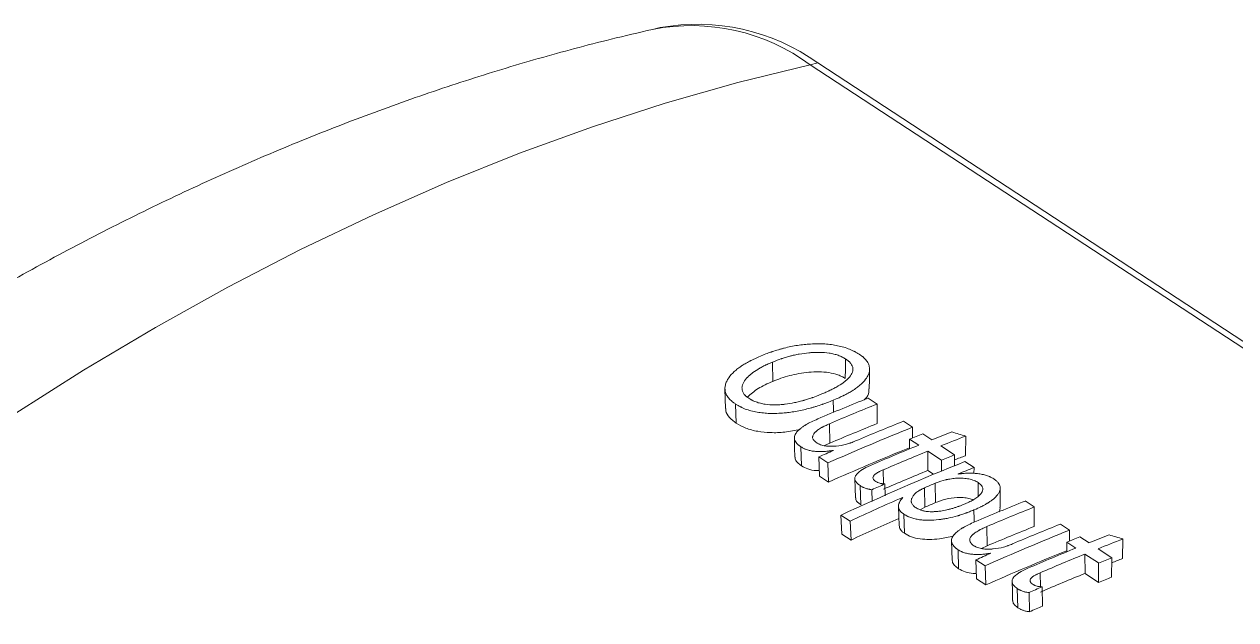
# Model space of a CAD drawing. Header units: inches. Extents: x 1531 to 2581, y 452 to 704.
# Drawn here: x 1718.82 to 1734.88, y 531.02 to 538.91 of the extents above; entities that cross this region are included whole.
import ezdxf

# ---------------------------------------------------------------- set-up
doc = ezdxf.new("R2010")
doc.units = ezdxf.units.IN
doc.header["$LTSCALE"] = 15

msp = doc.modelspace()

# ---------------------------------------------------------------- linework, layer by layer
at = {"color": 7, "linetype": 'Continuous', "lineweight": 15}
for p, q in [((1727.252, 538.863), (1727.149, 538.839)), ((1729.342, 538.395), (1729.239, 538.372)), ((1729.342, 538.395), (1751.305, 524.022)), ((1729.239, 538.372), (1751.202, 523.999)), ((1728.742, 534.177), (1728.741, 534.433)), ((1730.006, 533.955), (1730.127, 533.876)), ((1728.251, 533.877), (1728.259, 533.623)), ((1730.127, 533.876), (1730.126, 533.619)), ((1729.496, 533.616), (1729.501, 533.361)), ((1730.474, 533.649), (1730.595, 533.57)), ((1730.595, 533.57), (1730.594, 533.426)), ((1730.677, 533.332), (1730.557, 533.411)), ((1730.557, 533.411), (1730.557, 533.283)), ((1730.731, 533.481), (1730.851, 533.402)), ((1731.3, 533.453), (1731.296, 533.194)), ((1729.115, 533.311), (1729.124, 533.057)), ((1729.501, 533.361), (1729.428, 533.326)), ((1729.546, 533.261), (1729.544, 533.263)), ((1730.979, 533.135), (1730.798, 533.253)), ((1730.798, 533.253), (1730.798, 532.996)), ((1730.972, 533.323), (1731.153, 533.205)), ((1729.474, 533.097), (1729.353, 533.176)), ((1729.353, 533.176), (1729.362, 532.923)), ((1729.474, 533.097), (1729.482, 532.844)), ((1730.979, 533.135), (1730.979, 532.99)), ((1731.153, 533.205), (1731.152, 533.061)), ((1731.289, 533.116), (1731.41, 533.037)), ((1729.482, 532.844), (1729.362, 532.923)), ((1730.874, 532.947), (1730.798, 532.996)), ((1731.199, 532.952), (1731.201, 532.95)), ((1731.41, 533.037), (1731.409, 532.958)), ((1729.902, 532.796), (1729.91, 532.543)), ((1730.23, 532.819), (1730.234, 532.66)), ((1730.758, 532.512), (1730.754, 532.767)), ((1730.9, 532.572), (1730.897, 532.827)), ((1730.056, 532.743), (1730.061, 532.585)), ((1730.466, 532.64), (1730.464, 532.641)), ((1730.464, 532.641), (1730.464, 532.636)), ((1730.758, 532.512), (1730.696, 532.477)), ((1732.089, 532.593), (1732.209, 532.514)), ((1732.209, 532.514), (1732.208, 532.256)), ((1729.768, 532.327), (1729.647, 532.406)), ((1729.647, 532.406), (1729.659, 532.155)), ((1729.768, 532.327), (1729.78, 532.076)), ((1730.48, 532.418), (1730.488, 532.165)), ((1732.556, 532.286), (1732.677, 532.207)), ((1729.78, 532.076), (1729.659, 532.155)), ((1731.579, 532.254), (1731.583, 531.998)), ((1732.677, 532.207), (1732.676, 532.064)), ((1731.583, 531.998), (1731.51, 531.963)), ((1732.76, 531.969), (1732.639, 532.048)), ((1732.639, 532.048), (1732.639, 531.92)), ((1732.813, 532.119), (1732.934, 532.04)), ((1733.054, 531.961), (1733.235, 531.842)), ((1733.383, 532.09), (1733.379, 531.831)), ((1731.198, 531.948), (1731.206, 531.695)), ((1731.556, 531.735), (1731.436, 531.814)), ((1731.436, 531.814), (1731.444, 531.56)), ((1731.629, 531.899), (1731.626, 531.9)), ((1733.061, 531.772), (1732.88, 531.89)), ((1732.88, 531.89), (1732.881, 531.633)), ((1733.235, 531.842), (1733.234, 531.585)), ((1731.556, 531.735), (1731.565, 531.481)), ((1733.061, 531.772), (1733.062, 531.515)), ((1731.565, 531.481), (1731.444, 531.56)), ((1733.062, 531.515), (1732.881, 531.633)), ((1731.984, 531.433), (1731.993, 531.18)), ((1732.139, 531.38), (1732.147, 531.126)), ((1732.313, 531.456), (1732.319, 531.202))]:
    msp.add_line(p, q, dxfattribs=at)
at = {"color": 8, "linetype": 'Continuous', "lineweight": 15}
for p, q in [((1730.205, 533.005), (1730.209, 532.821)), ((1732.287, 531.642), (1732.291, 531.458))]:
    msp.add_line(p, q, dxfattribs=at)
at = {"color": 7, "linetype": 'Continuous', "lineweight": 15, "flags": 128}
for points in [[(1729.239, 538.372), (1728.282, 538.136), (1727.319, 537.861), (1726.354, 537.549), (1725.387, 537.198), (1724.419, 536.81), (1723.451, 536.385), (1722.486, 535.923), (1721.523, 535.426), (1720.564, 534.893), (1719.61, 534.326), (1718.662, 533.725)], [(1729.704, 534.216), (1729.706, 534.345), (1729.708, 534.474)], [(1730.022, 534.078), (1730.024, 534.208), (1730.026, 534.338)], [(1728.109, 534.072), (1728.113, 533.946), (1728.117, 533.82)], [(1729.545, 533.928), (1729.546, 533.8), (1729.546, 533.765)], [(1729.029, 533.426), (1729.033, 533.299), (1729.037, 533.173)], [(1729.832, 532.888), (1729.836, 532.762), (1729.84, 532.635)], [(1731.466, 532.658), (1731.466, 532.708), (1731.466, 532.836)], [(1731.757, 532.506), (1731.757, 532.635), (1731.758, 532.764)], [(1730.409, 532.52), (1730.413, 532.394), (1730.417, 532.267)], [(1731.409, 532.475), (1731.411, 532.347), (1731.411, 532.314)], [(1731.112, 532.063), (1731.116, 531.937), (1731.12, 531.81)], [(1731.914, 531.526), (1731.918, 531.399), (1731.922, 531.273)]]:
    msp.add_lwpolyline(points, dxfattribs=at)
at = {"color": 8, "linetype": 'Continuous', "lineweight": 15}
msp.add_arc((1727.663, 536.228), 2.661, 53.6568, 101.1192, dxfattribs=at)
at = {"color": 7, "linetype": 'Continuous', "lineweight": 15}
for centre, radius, start, end in [((1727.745, 536.165), 2.742, 54.4033, 100.375), ((1741.964, 504.059), 32.199, 111.8, 113.0836), ((1742.075, 504.003), 32.175, 111.7996, 113.0141), ((1742.666, 503.398), 32.497, 111.8052, 113.95), ((1741.972, 504), 31.899, 111.7996, 113.0142), ((1742.423, 503.774), 32.177, 111.7997, 113.0217), ((1742.568, 503.881), 31.88, 111.7973, 112.1343), ((1742.582, 504.071), 31.59, 111.2781, 111.7974), ((1742.687, 504.031), 31.548, 111.1565, 111.7977), ((1742.79, 502.915), 33.111, 113.5769, 113.9422), ((1742.568, 503.382), 32.237, 111.8764, 113.9497), ((1742.889, 503.313), 32.408, 112.1368, 113.3593), ((1742.999, 503.261), 32.379, 112.1364, 113.274), ((1743.493, 502.626), 32.841, 111.8145, 114.9357), ((1742.991, 503.604), 31.88, 111.7973, 112.1343), ((1742.546, 504.124), 31.17, 111.156, 111.4395), ((1742.896, 503.258), 32.105, 112.1365, 113.274), ((1743.257, 503.413), 31.905, 111.7973, 112.2056), ((1743.46, 502.49), 33.089, 113.5677, 113.8966), ((1743.492, 502.843), 32.523, 112.7846, 113.0584), ((1743.872, 501.973), 33.471, 113.6141, 114.9217), ((1743.382, 502.857), 32.229, 112.7846, 113.0585), ((1744.046, 502.696), 32.199, 111.8, 113.0836), ((1744.158, 502.64), 32.175, 111.7996, 113.0141), ((1743.775, 501.955), 33.213, 113.7216, 114.9214), ((1744.506, 502.411), 32.177, 111.7997, 113.0217), ((1744.748, 502.035), 32.497, 111.8052, 113.95), ((1744.054, 502.638), 31.899, 111.7996, 113.0142), ((1744.664, 502.708), 31.59, 111.2781, 111.7974), ((1744.972, 501.95), 32.408, 112.1368, 113.3593), ((1744.651, 502.518), 31.88, 111.7973, 112.1343), ((1744.769, 502.668), 31.548, 111.1565, 111.7977), ((1744.872, 501.552), 33.111, 113.5769, 113.9422), ((1744.651, 502.019), 32.237, 111.8764, 113.9497), ((1745.081, 501.898), 32.379, 112.1364, 113.274), ((1745.073, 502.241), 31.88, 111.7973, 112.1343), ((1744.628, 502.762), 31.17, 111.156, 111.4395), ((1744.978, 501.895), 32.105, 112.1365, 113.274), ((1744.971, 502.235), 31.61, 111.7972, 112.1343), ((1745.543, 501.127), 33.089, 113.5677, 113.8966), ((1745.434, 501.137), 32.801, 113.5677, 113.8966)]:
    msp.add_arc(centre, radius, start, end, dxfattribs=at)
for points, knots in [([(1727.149, 538.839), (1726.966, 538.797), (1726.461, 538.679), (1725.633, 538.457), (1724.667, 538.164), (1723.703, 537.834), (1722.739, 537.469), (1721.779, 537.069), (1720.822, 536.635), (1719.87, 536.167), (1718.925, 535.666), (1717.987, 535.133), (1717.057, 534.569), (1716.137, 533.973), (1715.228, 533.348), (1714.33, 532.693), (1713.444, 532.011), (1712.572, 531.3), (1711.713, 530.564), (1710.871, 529.801), (1710.251, 529.218), (1709.918, 528.883), (1709.854, 528.818)], [0, 0, 0, 0, 0.029941, 0.082582, 0.135313, 0.188191, 0.241193, 0.294299, 0.347489, 0.400745, 0.454049, 0.507388, 0.560748, 0.614117, 0.667484, 0.720842, 0.774187, 0.827512, 0.880817, 0.9341, 0.98736, 1, 1, 1, 1]), ([(1728.588, 534.515), (1728.618, 534.527), (1728.645, 534.538), (1728.683, 534.552), (1728.694, 534.556), (1728.711, 534.562), (1728.716, 534.564), (1728.724, 534.567), (1728.727, 534.568), (1728.73, 534.569), (1728.732, 534.569), (1728.734, 534.57), (1728.735, 534.571), (1728.764, 534.58), (1728.791, 534.589), (1728.831, 534.6), (1728.844, 534.604), (1728.863, 534.61), (1728.87, 534.611), (1728.883, 534.615), (1728.888, 534.616), (1728.954, 534.633), (1729.013, 534.645), (1729.1, 534.658), (1729.129, 534.662), (1729.172, 534.667), (1729.186, 534.668), (1729.208, 534.67), (1729.215, 534.671), (1729.226, 534.671), (1729.229, 534.671), (1729.236, 534.672), (1729.239, 534.672), (1729.31, 534.676), (1729.373, 534.676), (1729.463, 534.671), (1729.492, 534.668), (1729.535, 534.662), (1729.549, 534.66), (1729.576, 534.656), (1729.589, 534.653), (1729.659, 534.639), (1729.712, 534.623), (1729.774, 534.598), (1729.785, 534.593), (1729.802, 534.585), (1729.808, 534.582), (1729.816, 534.578), (1729.819, 534.577), (1729.823, 534.575), (1729.824, 534.574), (1729.827, 534.573), (1729.828, 534.572), (1729.843, 534.564), (1729.864, 534.552), (1729.89, 534.536)], [0, 0, 0, 0, 0.0625, 0.0625, 0.09375, 0.09375, 0.109375, 0.109375, 0.117188, 0.117188, 0.121094, 0.121094, 0.125, 0.125, 0.1875, 0.1875, 0.21875, 0.21875, 0.234375, 0.234375, 0.25, 0.25, 0.375, 0.375, 0.4375, 0.4375, 0.46875, 0.46875, 0.484375, 0.484375, 0.492188, 0.492188, 0.5, 0.5, 0.625, 0.625, 0.6875, 0.6875, 0.71875, 0.71875, 0.75, 0.75, 0.875, 0.875, 0.90625, 0.90625, 0.921875, 0.921875, 0.929688, 0.929688, 0.933594, 0.933594, 0.9375, 0.9375, 1, 1, 1, 1]), ([(1728.741, 534.433), (1728.786, 534.452), (1728.823, 534.465), (1728.852, 534.476), (1728.855, 534.477), (1728.86, 534.478), (1728.863, 534.479), (1728.87, 534.482), (1728.875, 534.483), (1728.89, 534.488), (1728.899, 534.491), (1728.929, 534.5), (1728.948, 534.505), (1728.972, 534.512), (1728.978, 534.513), (1728.988, 534.516), (1728.994, 534.517), (1729.009, 534.521), (1729.02, 534.524), (1729.052, 534.531), (1729.073, 534.535), (1729.137, 534.546), (1729.179, 534.552), (1729.227, 534.557), (1729.233, 534.557), (1729.246, 534.558), (1729.252, 534.559), (1729.27, 534.56), (1729.281, 534.56), (1729.316, 534.562), (1729.339, 534.562), (1729.406, 534.561), (1729.449, 534.558), (1729.499, 534.55), (1729.511, 534.548), (1729.532, 534.544), (1729.543, 534.542), (1729.573, 534.534), (1729.592, 534.529), (1729.62, 534.519), (1729.63, 534.515), (1729.647, 534.508), (1729.656, 534.504), (1729.665, 534.499), (1729.666, 534.499), (1729.669, 534.497), (1729.671, 534.496), (1729.676, 534.494), (1729.679, 534.492), (1729.69, 534.485), (1729.699, 534.48), (1729.708, 534.474)], [0, 0, 0, 0, 0.125, 0.125, 0.132812, 0.132812, 0.140625, 0.140625, 0.15625, 0.15625, 0.1875, 0.1875, 0.25, 0.25, 0.265625, 0.265625, 0.28125, 0.28125, 0.3125, 0.3125, 0.375, 0.375, 0.5, 0.5, 0.515625, 0.515625, 0.53125, 0.53125, 0.5625, 0.5625, 0.625, 0.625, 0.75, 0.75, 0.78125, 0.78125, 0.8125, 0.8125, 0.875, 0.875, 0.90625, 0.90625, 0.9375, 0.9375, 0.945312, 0.945312, 0.953125, 0.953125, 0.96875, 0.96875, 1, 1, 1, 1]), ([(1729.89, 534.536), (1729.901, 534.529), (1729.911, 534.522), (1729.923, 534.513), (1729.927, 534.51), (1729.932, 534.506), (1729.933, 534.505), (1729.936, 534.502), (1729.937, 534.502), (1729.953, 534.488), (1729.967, 534.475), (1729.99, 534.447), (1730, 534.433), (1730.011, 534.412), (1730.014, 534.405), (1730.019, 534.39), (1730.021, 534.383), (1730.029, 534.349), (1730.027, 534.321), (1730.015, 534.278), (1730.009, 534.264), (1729.997, 534.242), (1729.993, 534.234), (1729.986, 534.223), (1729.983, 534.219), (1729.978, 534.212), (1729.975, 534.208), (1729.953, 534.178), (1729.928, 534.153), (1729.884, 534.115), (1729.868, 534.103), (1729.843, 534.084), (1729.834, 534.078), (1729.82, 534.068), (1729.815, 534.065), (1729.806, 534.059), (1729.8, 534.056), (1729.778, 534.042), (1729.76, 534.031), (1729.73, 534.015), (1729.72, 534.009), (1729.704, 534.001), (1729.699, 533.998), (1729.691, 533.994), (1729.688, 533.993), (1729.683, 533.99), (1729.679, 533.989), (1729.646, 533.972), (1729.602, 533.952), (1729.545, 533.928)], [0, 0, 0, 0, 0.03125, 0.03125, 0.046875, 0.046875, 0.054688, 0.054688, 0.0625, 0.0625, 0.125, 0.125, 0.1875, 0.1875, 0.21875, 0.21875, 0.25, 0.25, 0.375, 0.375, 0.4375, 0.4375, 0.46875, 0.46875, 0.484375, 0.484375, 0.5, 0.5, 0.625, 0.625, 0.6875, 0.6875, 0.71875, 0.71875, 0.734375, 0.734375, 0.75, 0.75, 0.8125, 0.8125, 0.84375, 0.84375, 0.859375, 0.859375, 0.867188, 0.867188, 0.875, 0.875, 1, 1, 1, 1]), ([(1728.251, 533.877), (1728.239, 533.885), (1728.229, 533.892), (1728.217, 533.901), (1728.213, 533.904), (1728.208, 533.908), (1728.206, 533.909), (1728.203, 533.911), (1728.202, 533.912), (1728.194, 533.919), (1728.187, 533.926), (1728.173, 533.939), (1728.166, 533.947), (1728.149, 533.968), (1728.139, 533.982), (1728.127, 534.004), (1728.124, 534.012), (1728.118, 534.027), (1728.116, 534.035), (1728.107, 534.07), (1728.107, 534.1), (1728.119, 534.146), (1728.125, 534.161), (1728.136, 534.185), (1728.14, 534.193), (1728.147, 534.205), (1728.15, 534.209), (1728.155, 534.217), (1728.158, 534.221), (1728.179, 534.253), (1728.204, 534.28), (1728.248, 534.32), (1728.263, 534.334), (1728.289, 534.354), (1728.298, 534.36), (1728.312, 534.37), (1728.317, 534.373), (1728.326, 534.38), (1728.332, 534.383), (1728.353, 534.397), (1728.372, 534.409), (1728.401, 534.426), (1728.412, 534.432), (1728.428, 534.44), (1728.433, 534.443), (1728.441, 534.447), (1728.444, 534.449), (1728.448, 534.451), (1728.449, 534.452), (1728.452, 534.453), (1728.454, 534.454), (1728.487, 534.471), (1728.531, 534.491), (1728.588, 534.515)], [0, 0, 0, 0, 0.03125, 0.03125, 0.046875, 0.046875, 0.054688, 0.054688, 0.0625, 0.0625, 0.09375, 0.09375, 0.125, 0.125, 0.1875, 0.1875, 0.21875, 0.21875, 0.25, 0.25, 0.375, 0.375, 0.4375, 0.4375, 0.46875, 0.46875, 0.484375, 0.484375, 0.5, 0.5, 0.625, 0.625, 0.6875, 0.6875, 0.71875, 0.71875, 0.734375, 0.734375, 0.75, 0.75, 0.8125, 0.8125, 0.84375, 0.84375, 0.859375, 0.859375, 0.867188, 0.867188, 0.871094, 0.871094, 0.875, 0.875, 1, 1, 1, 1]), ([(1728.425, 533.953), (1728.408, 533.965), (1728.395, 533.975), (1728.387, 533.982), (1728.385, 533.984), (1728.382, 533.987), (1728.381, 533.988), (1728.377, 533.992), (1728.375, 533.994), (1728.368, 534.002), (1728.363, 534.007), (1728.344, 534.035), (1728.336, 534.058), (1728.335, 534.088), (1728.335, 534.093), (1728.336, 534.104), (1728.337, 534.109), (1728.341, 534.126), (1728.344, 534.137), (1728.36, 534.172), (1728.375, 534.195), (1728.399, 534.222), (1728.401, 534.224), (1728.405, 534.229), (1728.408, 534.232), (1728.415, 534.239), (1728.42, 534.244), (1728.436, 534.259), (1728.448, 534.269), (1728.485, 534.299), (1728.513, 534.318), (1728.549, 534.339), (1728.552, 534.341), (1728.559, 534.345), (1728.562, 534.347), (1728.573, 534.354), (1728.581, 534.358), (1728.605, 534.371), (1728.621, 534.379), (1728.641, 534.389), (1728.642, 534.389), (1728.645, 534.391), (1728.646, 534.391), (1728.651, 534.394), (1728.655, 534.396), (1728.666, 534.401), (1728.674, 534.404), (1728.699, 534.416), (1728.719, 534.424), (1728.741, 534.433)], [0, 0, 0, 0, 0.0625, 0.0625, 0.070312, 0.070312, 0.078125, 0.078125, 0.09375, 0.09375, 0.125, 0.125, 0.25, 0.25, 0.28125, 0.28125, 0.3125, 0.3125, 0.375, 0.375, 0.5, 0.5, 0.515625, 0.515625, 0.53125, 0.53125, 0.5625, 0.5625, 0.625, 0.625, 0.75, 0.75, 0.765625, 0.765625, 0.78125, 0.78125, 0.8125, 0.8125, 0.875, 0.875, 0.882812, 0.882812, 0.890625, 0.890625, 0.90625, 0.90625, 0.9375, 0.9375, 1, 1, 1, 1]), ([(1729.708, 534.474), (1729.726, 534.462), (1729.739, 534.453), (1729.747, 534.445), (1729.749, 534.443), (1729.752, 534.441), (1729.753, 534.44), (1729.757, 534.436), (1729.76, 534.433), (1729.767, 534.426), (1729.772, 534.42), (1729.793, 534.393), (1729.803, 534.371), (1729.805, 534.342), (1729.805, 534.337), (1729.804, 534.327), (1729.803, 534.321), (1729.8, 534.305), (1729.797, 534.294), (1729.781, 534.261), (1729.765, 534.239), (1729.74, 534.213), (1729.738, 534.211), (1729.733, 534.206), (1729.731, 534.204), (1729.723, 534.197), (1729.718, 534.192), (1729.702, 534.178), (1729.689, 534.168), (1729.651, 534.14), (1729.621, 534.121), (1729.583, 534.1), (1729.58, 534.099), (1729.572, 534.095), (1729.569, 534.093), (1729.557, 534.087), (1729.55, 534.082), (1729.525, 534.07), (1729.508, 534.062), (1729.488, 534.052), (1729.487, 534.052), (1729.484, 534.05), (1729.482, 534.05), (1729.477, 534.047), (1729.474, 534.046), (1729.463, 534.041), (1729.455, 534.037), (1729.429, 534.026), (1729.409, 534.017), (1729.386, 534.008)], [0, 0, 0, 0, 0.0625, 0.0625, 0.070312, 0.070312, 0.078125, 0.078125, 0.09375, 0.09375, 0.125, 0.125, 0.25, 0.25, 0.28125, 0.28125, 0.3125, 0.3125, 0.375, 0.375, 0.5, 0.5, 0.515625, 0.515625, 0.53125, 0.53125, 0.5625, 0.5625, 0.625, 0.625, 0.75, 0.75, 0.765625, 0.765625, 0.78125, 0.78125, 0.8125, 0.8125, 0.875, 0.875, 0.882812, 0.882812, 0.890625, 0.890625, 0.90625, 0.90625, 0.9375, 0.9375, 1, 1, 1, 1]), ([(1729.704, 534.216), (1729.69, 534.225), (1729.661, 534.242), (1729.591, 534.271), (1729.447, 534.307), (1729.215, 534.306), (1729.004, 534.266), (1728.85, 534.219), (1728.778, 534.191), (1728.742, 534.177)], [0, 0, 0, 0, 0.062707, 0.125391, 0.25026, 0.499053, 0.749112, 0.874544, 1, 1, 1, 1]), ([(1728.742, 534.177), (1728.673, 534.147), (1728.539, 534.088), (1728.451, 534.008), (1728.408, 533.969)], [0, 0, 0, 0, 0.511704, 1, 1, 1, 1]), ([(1730.017, 534.078), (1730.017, 534.063), (1730.017, 534.018), (1729.996, 533.968), (1729.961, 533.938), (1729.956, 533.935)], [0, 0, 0, 0, 0.297434, 0.910558, 1, 1, 1, 1]), ([(1729.545, 533.928), (1729.515, 533.916), (1729.488, 533.905), (1729.451, 533.891), (1729.439, 533.887), (1729.423, 533.881), (1729.418, 533.879), (1729.41, 533.876), (1729.407, 533.875), (1729.402, 533.874), (1729.401, 533.873), (1729.371, 533.863), (1729.345, 533.854), (1729.305, 533.842), (1729.292, 533.838), (1729.272, 533.832), (1729.266, 533.83), (1729.253, 533.827), (1729.247, 533.825), (1729.182, 533.807), (1729.124, 533.794), (1729.038, 533.778), (1729.009, 533.773), (1728.966, 533.767), (1728.952, 533.766), (1728.93, 533.763), (1728.923, 533.762), (1728.913, 533.761), (1728.909, 533.761), (1728.902, 533.76), (1728.899, 533.76), (1728.829, 533.754), (1728.766, 533.751), (1728.676, 533.754), (1728.647, 533.756), (1728.605, 533.76), (1728.591, 533.761), (1728.564, 533.765), (1728.551, 533.767), (1728.479, 533.779), (1728.427, 533.793), (1728.366, 533.816), (1728.355, 533.821), (1728.338, 533.829), (1728.332, 533.831), (1728.324, 533.835), (1728.321, 533.837), (1728.317, 533.839), (1728.316, 533.839), (1728.313, 533.841), (1728.311, 533.842), (1728.296, 533.849), (1728.276, 533.861), (1728.251, 533.877)], [0, 0, 0, 0, 0.0625, 0.0625, 0.09375, 0.09375, 0.109375, 0.109375, 0.117188, 0.117188, 0.125, 0.125, 0.1875, 0.1875, 0.21875, 0.21875, 0.234375, 0.234375, 0.25, 0.25, 0.375, 0.375, 0.4375, 0.4375, 0.46875, 0.46875, 0.484375, 0.484375, 0.492188, 0.492188, 0.5, 0.5, 0.625, 0.625, 0.6875, 0.6875, 0.71875, 0.71875, 0.75, 0.75, 0.875, 0.875, 0.90625, 0.90625, 0.921875, 0.921875, 0.929688, 0.929688, 0.933594, 0.933594, 0.9375, 0.9375, 1, 1, 1, 1]), ([(1729.386, 534.008), (1729.34, 533.989), (1729.304, 533.975), (1729.275, 533.965), (1729.272, 533.964), (1729.267, 533.962), (1729.265, 533.961), (1729.257, 533.958), (1729.252, 533.957), (1729.238, 533.952), (1729.228, 533.948), (1729.199, 533.939), (1729.18, 533.933), (1729.156, 533.926), (1729.15, 533.924), (1729.139, 533.921), (1729.134, 533.92), (1729.117, 533.915), (1729.107, 533.913), (1729.075, 533.905), (1729.053, 533.9), (1728.99, 533.886), (1728.949, 533.88), (1728.903, 533.874), (1728.896, 533.873), (1728.884, 533.872), (1728.878, 533.871), (1728.86, 533.87), (1728.848, 533.869), (1728.813, 533.867), (1728.791, 533.866), (1728.724, 533.866), (1728.681, 533.869), (1728.62, 533.878), (1728.599, 533.882), (1728.559, 533.892), (1728.54, 533.898), (1728.502, 533.912), (1728.485, 533.92), (1728.468, 533.928), (1728.467, 533.929), (1728.464, 533.93), (1728.463, 533.931), (1728.458, 533.934), (1728.454, 533.936), (1728.443, 533.942), (1728.434, 533.947), (1728.425, 533.953)], [0, 0, 0, 0, 0.125, 0.125, 0.132812, 0.132812, 0.140625, 0.140625, 0.15625, 0.15625, 0.1875, 0.1875, 0.25, 0.25, 0.265625, 0.265625, 0.28125, 0.28125, 0.3125, 0.3125, 0.375, 0.375, 0.5, 0.5, 0.515625, 0.515625, 0.53125, 0.53125, 0.5625, 0.5625, 0.625, 0.625, 0.75, 0.75, 0.8125, 0.8125, 0.875, 0.875, 0.9375, 0.9375, 0.945312, 0.945312, 0.953125, 0.953125, 0.96875, 0.96875, 1, 1, 1, 1]), ([(1728.259, 533.623), (1728.227, 533.648), (1728.162, 533.698), (1728.119, 533.768), (1728.121, 533.809), (1728.122, 533.82)], [0, 0, 0, 0, 0.427433, 0.85442, 1, 1, 1, 1]), ([(1729.105, 533.542), (1729.038, 533.528), (1728.912, 533.5), (1728.717, 533.495), (1728.54, 533.512), (1728.38, 533.554), (1728.299, 533.6), (1728.259, 533.623)], [0, 0, 0, 0, 0.229131, 0.429589, 0.614708, 0.807226, 1, 1, 1, 1]), ([(1729.115, 533.311), (1729.109, 533.315), (1729.103, 533.32), (1729.095, 533.325), (1729.093, 533.327), (1729.089, 533.33), (1729.088, 533.331), (1729.077, 533.339), (1729.069, 533.347), (1729.046, 533.372), (1729.037, 533.39), (1729.028, 533.425), (1729.029, 533.442), (1729.037, 533.469), (1729.042, 533.478), (1729.05, 533.491), (1729.053, 533.496), (1729.058, 533.503), (1729.06, 533.505), (1729.064, 533.509), (1729.066, 533.512), (1729.082, 533.529), (1729.099, 533.544), (1729.128, 533.567), (1729.139, 533.575), (1729.156, 533.586), (1729.162, 533.59), (1729.171, 533.596), (1729.174, 533.597), (1729.18, 533.601), (1729.184, 533.603), (1729.226, 533.628), (1729.277, 533.653), (1729.339, 533.68)], [0, 0, 0, 0, 0.03125, 0.03125, 0.046875, 0.046875, 0.0625, 0.0625, 0.125, 0.125, 0.25, 0.25, 0.375, 0.375, 0.4375, 0.4375, 0.46875, 0.46875, 0.484375, 0.484375, 0.5, 0.5, 0.625, 0.625, 0.6875, 0.6875, 0.71875, 0.71875, 0.734375, 0.734375, 0.75, 0.75, 1, 1, 1, 1]), ([(1729.496, 533.616), (1729.474, 533.607), (1729.454, 533.597), (1729.427, 533.584), (1729.419, 533.58), (1729.408, 533.574), (1729.404, 533.572), (1729.399, 533.57), (1729.397, 533.569), (1729.394, 533.567), (1729.394, 533.567), (1729.392, 533.566), (1729.392, 533.566), (1729.371, 533.554), (1729.354, 533.544), (1729.333, 533.528), (1729.326, 533.523), (1729.318, 533.516), (1729.315, 533.513), (1729.311, 533.51), (1729.31, 533.509), (1729.307, 533.506), (1729.306, 533.505), (1729.292, 533.491), (1729.283, 533.478), (1729.275, 533.46), (1729.273, 533.454), (1729.272, 533.445), (1729.271, 533.443), (1729.271, 533.437), (1729.271, 533.434), (1729.273, 533.425), (1729.275, 533.419), (1729.279, 533.41), (1729.28, 533.407), (1729.283, 533.402), (1729.284, 533.401), (1729.286, 533.398), (1729.288, 533.396), (1729.296, 533.386), (1729.308, 533.376), (1729.325, 533.364)], [0, 0, 0, 0, 0.125, 0.125, 0.1875, 0.1875, 0.21875, 0.21875, 0.234375, 0.234375, 0.242188, 0.242188, 0.25, 0.25, 0.375, 0.375, 0.4375, 0.4375, 0.46875, 0.46875, 0.484375, 0.484375, 0.5, 0.5, 0.625, 0.625, 0.6875, 0.6875, 0.71875, 0.71875, 0.75, 0.75, 0.8125, 0.8125, 0.84375, 0.84375, 0.859375, 0.859375, 0.875, 0.875, 1, 1, 1, 1]), ([(1729.544, 533.263), (1729.531, 533.261), (1729.52, 533.259), (1729.506, 533.257), (1729.501, 533.257), (1729.495, 533.256), (1729.493, 533.256), (1729.49, 533.255), (1729.489, 533.255), (1729.477, 533.254), (1729.467, 533.253), (1729.448, 533.251), (1729.438, 533.25), (1729.406, 533.248), (1729.386, 533.247), (1729.356, 533.247), (1729.347, 533.248), (1729.328, 533.249), (1729.32, 533.249), (1729.29, 533.252), (1729.271, 533.254), (1729.235, 533.261), (1729.219, 533.265), (1729.193, 533.273), (1729.185, 533.276), (1729.173, 533.281), (1729.169, 533.282), (1729.164, 533.285), (1729.162, 533.285), (1729.159, 533.287), (1729.156, 533.288), (1729.146, 533.293), (1729.132, 533.301), (1729.115, 533.311)], [0, 0, 0, 0, 0.0625, 0.0625, 0.09375, 0.09375, 0.109375, 0.109375, 0.125, 0.125, 0.1875, 0.1875, 0.25, 0.25, 0.375, 0.375, 0.4375, 0.4375, 0.5, 0.5, 0.625, 0.625, 0.75, 0.75, 0.8125, 0.8125, 0.84375, 0.84375, 0.859375, 0.859375, 0.875, 0.875, 1, 1, 1, 1]), ([(1729.325, 533.364), (1729.33, 533.361), (1729.335, 533.358), (1729.341, 533.355), (1729.343, 533.354), (1729.346, 533.352), (1729.347, 533.351), (1729.357, 533.346), (1729.367, 533.342), (1729.386, 533.335), (1729.396, 533.332), (1729.418, 533.327), (1729.43, 533.324), (1729.461, 533.32), (1729.483, 533.318), (1729.518, 533.317), (1729.531, 533.318), (1729.549, 533.318), (1729.556, 533.319), (1729.569, 533.32), (1729.576, 533.32), (1729.629, 533.325), (1729.674, 533.333), (1729.729, 533.349), (1729.74, 533.352), (1729.756, 533.356), (1729.761, 533.358), (1729.769, 533.361), (1729.771, 533.361), (1729.776, 533.363), (1729.779, 533.364), (1729.796, 533.37), (1729.816, 533.378), (1729.84, 533.388)], [0, 0, 0, 0, 0.03125, 0.03125, 0.046875, 0.046875, 0.0625, 0.0625, 0.125, 0.125, 0.1875, 0.1875, 0.25, 0.25, 0.375, 0.375, 0.4375, 0.4375, 0.46875, 0.46875, 0.5, 0.5, 0.75, 0.75, 0.8125, 0.8125, 0.84375, 0.84375, 0.859375, 0.859375, 0.875, 0.875, 1, 1, 1, 1]), ([(1729.124, 533.057), (1729.105, 533.072), (1729.066, 533.101), (1729.038, 533.142), (1729.04, 533.166), (1729.041, 533.173)], [0, 0, 0, 0, 0.42442, 0.848062, 1, 1, 1, 1]), ([(1729.359, 532.996), (1729.345, 532.996), (1729.293, 532.995), (1729.204, 533.014), (1729.151, 533.043), (1729.124, 533.057)], [0, 0, 0, 0, 0.149397, 0.574454, 1, 1, 1, 1]), ([(1729.902, 532.796), (1729.893, 532.802), (1729.885, 532.808), (1729.875, 532.816), (1729.872, 532.818), (1729.868, 532.822), (1729.867, 532.823), (1729.864, 532.826), (1729.863, 532.827), (1729.85, 532.84), (1729.842, 532.852), (1729.832, 532.877), (1729.83, 532.89), (1729.834, 532.909), (1729.836, 532.916), (1729.84, 532.926), (1729.842, 532.929), (1729.846, 532.935), (1729.849, 532.939), (1729.859, 532.953), (1729.87, 532.964), (1729.89, 532.981), (1729.897, 532.987), (1729.909, 532.995), (1729.913, 532.998), (1729.919, 533.002), (1729.922, 533.004), (1729.926, 533.007), (1729.929, 533.009), (1729.957, 533.026), (1729.993, 533.044), (1730.04, 533.065)], [0, 0, 0, 0, 0.0625, 0.0625, 0.09375, 0.09375, 0.109375, 0.109375, 0.125, 0.125, 0.25, 0.25, 0.375, 0.375, 0.4375, 0.4375, 0.46875, 0.46875, 0.5, 0.5, 0.625, 0.625, 0.6875, 0.6875, 0.71875, 0.71875, 0.734375, 0.734375, 0.75, 0.75, 1, 1, 1, 1]), ([(1730.205, 533.005), (1730.19, 532.999), (1730.177, 532.993), (1730.161, 532.985), (1730.156, 532.982), (1730.149, 532.979), (1730.147, 532.978), (1730.144, 532.976), (1730.143, 532.975), (1730.141, 532.974), (1730.141, 532.974), (1730.127, 532.967), (1730.117, 532.96), (1730.103, 532.95), (1730.099, 532.947), (1730.094, 532.943), (1730.092, 532.941), (1730.089, 532.938), (1730.088, 532.937), (1730.079, 532.928), (1730.074, 532.92), (1730.07, 532.905), (1730.07, 532.897), (1730.074, 532.886), (1730.076, 532.883), (1730.079, 532.878), (1730.081, 532.876), (1730.083, 532.873), (1730.084, 532.872), (1730.086, 532.87), (1730.087, 532.869), (1730.092, 532.864), (1730.1, 532.858), (1730.111, 532.85)], [0, 0, 0, 0, 0.125, 0.125, 0.1875, 0.1875, 0.21875, 0.21875, 0.234375, 0.234375, 0.25, 0.25, 0.375, 0.375, 0.4375, 0.4375, 0.46875, 0.46875, 0.5, 0.5, 0.625, 0.625, 0.75, 0.75, 0.8125, 0.8125, 0.84375, 0.84375, 0.859375, 0.859375, 0.875, 0.875, 1, 1, 1, 1]), ([(1731.201, 532.95), (1731.215, 532.952), (1731.228, 532.953), (1731.244, 532.955), (1731.248, 532.955), (1731.255, 532.956), (1731.257, 532.956), (1731.261, 532.957), (1731.262, 532.957), (1731.276, 532.958), (1731.286, 532.959), (1731.308, 532.96), (1731.318, 532.96), (1731.352, 532.961), (1731.375, 532.961), (1731.407, 532.96), (1731.417, 532.96), (1731.438, 532.958), (1731.447, 532.957), (1731.479, 532.954), (1731.5, 532.95), (1731.539, 532.942), (1731.558, 532.937), (1731.586, 532.928), (1731.595, 532.924), (1731.608, 532.919), (1731.612, 532.918), (1731.618, 532.915), (1731.62, 532.914), (1731.624, 532.912), (1731.626, 532.911), (1731.638, 532.905), (1731.653, 532.897), (1731.671, 532.886)], [0, 0, 0, 0, 0.0625, 0.0625, 0.09375, 0.09375, 0.109375, 0.109375, 0.125, 0.125, 0.1875, 0.1875, 0.25, 0.25, 0.375, 0.375, 0.4375, 0.4375, 0.5, 0.5, 0.625, 0.625, 0.75, 0.75, 0.8125, 0.8125, 0.84375, 0.84375, 0.859375, 0.859375, 0.875, 0.875, 1, 1, 1, 1]), ([(1730.056, 532.743), (1730.046, 532.744), (1730.037, 532.745), (1730.026, 532.747), (1730.022, 532.748), (1730.016, 532.749), (1730.014, 532.749), (1730.004, 532.751), (1729.998, 532.753), (1729.984, 532.757), (1729.976, 532.759), (1729.963, 532.764), (1729.957, 532.767), (1729.948, 532.771), (1729.945, 532.772), (1729.941, 532.774), (1729.939, 532.775), (1729.936, 532.776), (1729.935, 532.777), (1729.926, 532.781), (1729.916, 532.788), (1729.902, 532.796)], [0, 0, 0, 0, 0.125, 0.125, 0.1875, 0.1875, 0.25, 0.25, 0.375, 0.375, 0.5, 0.5, 0.625, 0.625, 0.6875, 0.6875, 0.71875, 0.71875, 0.75, 0.75, 1, 1, 1, 1]), ([(1730.111, 532.85), (1730.116, 532.847), (1730.121, 532.844), (1730.127, 532.841), (1730.129, 532.84), (1730.132, 532.838), (1730.133, 532.838), (1730.143, 532.833), (1730.153, 532.83), (1730.169, 532.826), (1730.175, 532.825), (1730.183, 532.823), (1730.185, 532.823), (1730.191, 532.822), (1730.194, 532.822), (1730.204, 532.821), (1730.215, 532.82), (1730.23, 532.819)], [0, 0, 0, 0, 0.125, 0.125, 0.1875, 0.1875, 0.25, 0.25, 0.5, 0.5, 0.625, 0.625, 0.6875, 0.6875, 0.75, 0.75, 1, 1, 1, 1]), ([(1730.638, 532.505), (1730.622, 532.516), (1730.61, 532.526), (1730.598, 532.541), (1730.593, 532.546), (1730.587, 532.558), (1730.584, 532.564), (1730.581, 532.573), (1730.581, 532.574), (1730.58, 532.576), (1730.58, 532.578), (1730.579, 532.582), (1730.579, 532.585), (1730.578, 532.594), (1730.579, 532.601), (1730.58, 532.61), (1730.58, 532.611), (1730.581, 532.614), (1730.581, 532.616), (1730.583, 532.62), (1730.584, 532.623), (1730.587, 532.632), (1730.59, 532.639), (1730.6, 532.658), (1730.609, 532.669), (1730.629, 532.691), (1730.642, 532.702), (1730.662, 532.718), (1730.669, 532.722), (1730.681, 532.73), (1730.685, 532.732), (1730.693, 532.737), (1730.697, 532.739), (1730.715, 532.749), (1730.732, 532.757), (1730.754, 532.767)], [0, 0, 0, 0, 0.125, 0.125, 0.1875, 0.1875, 0.25, 0.25, 0.265625, 0.265625, 0.28125, 0.28125, 0.3125, 0.3125, 0.375, 0.375, 0.390625, 0.390625, 0.40625, 0.40625, 0.4375, 0.4375, 0.5, 0.5, 0.625, 0.625, 0.75, 0.75, 0.8125, 0.8125, 0.84375, 0.84375, 0.875, 0.875, 1, 1, 1, 1]), ([(1730.897, 532.827), (1730.947, 532.848), (1730.992, 532.863), (1731.035, 532.873), (1731.039, 532.874), (1731.045, 532.875), (1731.048, 532.876), (1731.058, 532.878), (1731.065, 532.879), (1731.084, 532.883), (1731.097, 532.885), (1731.135, 532.891), (1731.16, 532.893), (1731.192, 532.895), (1731.199, 532.895), (1731.213, 532.895), (1731.22, 532.895), (1731.241, 532.895), (1731.254, 532.895), (1731.293, 532.892), (1731.318, 532.889), (1731.365, 532.88), (1731.389, 532.873), (1731.421, 532.861), (1731.432, 532.856), (1731.446, 532.848), (1731.455, 532.843), (1731.466, 532.836)], [0, 0, 0, 0, 0.25, 0.25, 0.265625, 0.265625, 0.28125, 0.28125, 0.3125, 0.3125, 0.375, 0.375, 0.5, 0.5, 0.53125, 0.53125, 0.5625, 0.5625, 0.625, 0.625, 0.75, 0.75, 0.875, 0.875, 0.9375, 0.9375, 1, 1, 1, 1]), ([(1731.466, 532.836), (1731.486, 532.823), (1731.499, 532.811), (1731.508, 532.8), (1731.51, 532.798), (1731.512, 532.795), (1731.513, 532.793), (1731.516, 532.788), (1731.518, 532.785), (1731.523, 532.775), (1731.525, 532.768), (1731.527, 532.755), (1731.527, 532.749), (1731.525, 532.736), (1731.524, 532.729), (1731.516, 532.709), (1731.508, 532.696), (1731.494, 532.68), (1731.493, 532.679), (1731.491, 532.676), (1731.489, 532.674), (1731.485, 532.67), (1731.482, 532.667), (1731.473, 532.658), (1731.466, 532.653), (1731.444, 532.635), (1731.427, 532.624), (1731.405, 532.611), (1731.404, 532.61), (1731.4, 532.608), (1731.398, 532.606), (1731.392, 532.603), (1731.388, 532.601), (1731.375, 532.594), (1731.366, 532.589), (1731.337, 532.575), (1731.315, 532.565), (1731.291, 532.554)], [0, 0, 0, 0, 0.125, 0.125, 0.140625, 0.140625, 0.15625, 0.15625, 0.1875, 0.1875, 0.25, 0.25, 0.3125, 0.3125, 0.375, 0.375, 0.5, 0.5, 0.515625, 0.515625, 0.53125, 0.53125, 0.5625, 0.5625, 0.625, 0.625, 0.75, 0.75, 0.765625, 0.765625, 0.78125, 0.78125, 0.8125, 0.8125, 0.875, 0.875, 1, 1, 1, 1]), ([(1731.671, 532.886), (1731.679, 532.881), (1731.685, 532.876), (1731.694, 532.87), (1731.696, 532.868), (1731.699, 532.865), (1731.701, 532.865), (1731.702, 532.863), (1731.703, 532.862), (1731.714, 532.853), (1731.723, 532.844), (1731.738, 532.825), (1731.744, 532.816), (1731.751, 532.801), (1731.752, 532.797), (1731.755, 532.787), (1731.756, 532.781), (1731.759, 532.758), (1731.756, 532.739), (1731.745, 532.71), (1731.739, 532.7), (1731.73, 532.685), (1731.726, 532.68), (1731.72, 532.673), (1731.718, 532.67), (1731.714, 532.665), (1731.712, 532.662), (1731.695, 532.643), (1731.677, 532.626), (1731.644, 532.601), (1731.633, 532.593), (1731.614, 532.58), (1731.608, 532.576), (1731.598, 532.57), (1731.595, 532.567), (1731.588, 532.563), (1731.584, 532.561), (1731.569, 532.552), (1731.556, 532.545), (1731.536, 532.534), (1731.529, 532.53), (1731.518, 532.524), (1731.514, 532.523), (1731.508, 532.52), (1731.506, 532.519), (1731.502, 532.517), (1731.5, 532.516), (1731.477, 532.505), (1731.448, 532.491), (1731.409, 532.475)], [0, 0, 0, 0, 0.03125, 0.03125, 0.046875, 0.046875, 0.054688, 0.054688, 0.0625, 0.0625, 0.125, 0.125, 0.1875, 0.1875, 0.21875, 0.21875, 0.25, 0.25, 0.375, 0.375, 0.4375, 0.4375, 0.46875, 0.46875, 0.484375, 0.484375, 0.5, 0.5, 0.625, 0.625, 0.6875, 0.6875, 0.71875, 0.71875, 0.734375, 0.734375, 0.75, 0.75, 0.8125, 0.8125, 0.84375, 0.84375, 0.859375, 0.859375, 0.867188, 0.867188, 0.875, 0.875, 1, 1, 1, 1]), ([(1729.91, 532.543), (1729.896, 532.553), (1729.868, 532.574), (1729.843, 532.606), (1729.842, 532.627), (1729.842, 532.635)], [0, 0, 0, 0, 0.380381, 0.760249, 1, 1, 1, 1]), ([(1730.48, 532.418), (1730.472, 532.423), (1730.466, 532.428), (1730.459, 532.434), (1730.456, 532.435), (1730.453, 532.438), (1730.452, 532.439), (1730.45, 532.44), (1730.45, 532.441), (1730.44, 532.45), (1730.432, 532.459), (1730.42, 532.477), (1730.416, 532.487), (1730.41, 532.506), (1730.409, 532.516), (1730.409, 532.535), (1730.411, 532.545), (1730.415, 532.559), (1730.417, 532.564), (1730.42, 532.572), (1730.421, 532.574), (1730.423, 532.578), (1730.423, 532.579), (1730.424, 532.581), (1730.425, 532.583), (1730.433, 532.598), (1730.447, 532.616), (1730.466, 532.64)], [0, 0, 0, 0, 0.0625, 0.0625, 0.09375, 0.09375, 0.109375, 0.109375, 0.125, 0.125, 0.25, 0.25, 0.375, 0.375, 0.5, 0.5, 0.625, 0.625, 0.6875, 0.6875, 0.71875, 0.71875, 0.734375, 0.734375, 0.75, 0.75, 1, 1, 1, 1]), ([(1731.403, 532.61), (1731.383, 532.616), (1731.342, 532.63), (1731.266, 532.639), (1731.161, 532.639), (1731.03, 532.62), (1730.943, 532.588), (1730.9, 532.572)], [0, 0, 0, 0, 0.129987, 0.270975, 0.420235, 0.709761, 1, 1, 1, 1]), ([(1731.409, 532.475), (1731.387, 532.466), (1731.368, 532.458), (1731.341, 532.447), (1731.333, 532.444), (1731.321, 532.44), (1731.318, 532.438), (1731.312, 532.436), (1731.31, 532.436), (1731.307, 532.435), (1731.306, 532.434), (1731.284, 532.426), (1731.265, 532.42), (1731.237, 532.411), (1731.228, 532.408), (1731.214, 532.404), (1731.209, 532.402), (1731.2, 532.399), (1731.196, 532.398), (1731.15, 532.385), (1731.109, 532.375), (1731.048, 532.362), (1731.027, 532.358), (1730.997, 532.353), (1730.987, 532.352), (1730.972, 532.35), (1730.967, 532.349), (1730.957, 532.348), (1730.952, 532.347), (1730.898, 532.341), (1730.853, 532.338), (1730.788, 532.337), (1730.768, 532.338), (1730.737, 532.34), (1730.727, 532.341), (1730.713, 532.342), (1730.708, 532.343), (1730.698, 532.344), (1730.694, 532.344), (1730.668, 532.348), (1730.647, 532.352), (1730.609, 532.361), (1730.591, 532.366), (1730.564, 532.376), (1730.555, 532.379), (1730.543, 532.384), (1730.538, 532.386), (1730.533, 532.389), (1730.531, 532.39), (1730.527, 532.392), (1730.524, 532.393), (1730.513, 532.399), (1730.498, 532.407), (1730.48, 532.418)], [0, 0, 0, 0, 0.0625, 0.0625, 0.09375, 0.09375, 0.109375, 0.109375, 0.117188, 0.117188, 0.125, 0.125, 0.1875, 0.1875, 0.21875, 0.21875, 0.234375, 0.234375, 0.25, 0.25, 0.375, 0.375, 0.4375, 0.4375, 0.46875, 0.46875, 0.484375, 0.484375, 0.5, 0.5, 0.625, 0.625, 0.6875, 0.6875, 0.71875, 0.71875, 0.734375, 0.734375, 0.75, 0.75, 0.8125, 0.8125, 0.875, 0.875, 0.90625, 0.90625, 0.921875, 0.921875, 0.929688, 0.929688, 0.9375, 0.9375, 1, 1, 1, 1]), ([(1731.291, 532.554), (1731.259, 532.542), (1731.234, 532.532), (1731.215, 532.525), (1731.213, 532.524), (1731.21, 532.523), (1731.208, 532.522), (1731.204, 532.52), (1731.2, 532.519), (1731.191, 532.516), (1731.184, 532.514), (1731.165, 532.507), (1731.151, 532.503), (1731.132, 532.497), (1731.123, 532.494), (1731.109, 532.49), (1731.101, 532.488), (1731.079, 532.482), (1731.065, 532.479), (1731.023, 532.469), (1730.995, 532.464), (1730.965, 532.459), (1730.96, 532.459), (1730.952, 532.458), (1730.948, 532.457), (1730.935, 532.456), (1730.927, 532.455), (1730.903, 532.453), (1730.887, 532.452), (1730.842, 532.45), (1730.813, 532.451), (1730.78, 532.455), (1730.772, 532.457), (1730.757, 532.459), (1730.75, 532.46), (1730.729, 532.465), (1730.716, 532.469), (1730.692, 532.477), (1730.679, 532.482), (1730.666, 532.489), (1730.665, 532.489), (1730.66, 532.492), (1730.658, 532.493), (1730.65, 532.497), (1730.645, 532.501), (1730.638, 532.505)], [0, 0, 0, 0, 0.125, 0.125, 0.132812, 0.132812, 0.140625, 0.140625, 0.15625, 0.15625, 0.1875, 0.1875, 0.25, 0.25, 0.28125, 0.28125, 0.3125, 0.3125, 0.375, 0.375, 0.5, 0.5, 0.515625, 0.515625, 0.53125, 0.53125, 0.5625, 0.5625, 0.625, 0.625, 0.75, 0.75, 0.78125, 0.78125, 0.8125, 0.8125, 0.875, 0.875, 0.9375, 0.9375, 0.953125, 0.953125, 0.96875, 0.96875, 1, 1, 1, 1]), ([(1731.754, 532.506), (1731.755, 532.491), (1731.755, 532.471), (1731.742, 532.453), (1731.739, 532.448)], [0, 0, 0, 0, 0.747244, 1, 1, 1, 1]), ([(1731.198, 531.948), (1731.191, 531.953), (1731.185, 531.957), (1731.178, 531.962), (1731.175, 531.964), (1731.171, 531.967), (1731.17, 531.968), (1731.16, 531.977), (1731.151, 531.985), (1731.129, 532.01), (1731.119, 532.027), (1731.11, 532.062), (1731.111, 532.08), (1731.12, 532.106), (1731.124, 532.115), (1731.133, 532.129), (1731.136, 532.133), (1731.141, 532.14), (1731.143, 532.142), (1731.146, 532.147), (1731.149, 532.149), (1731.164, 532.167), (1731.181, 532.182), (1731.211, 532.204), (1731.221, 532.212), (1731.238, 532.223), (1731.244, 532.227), (1731.253, 532.233), (1731.256, 532.235), (1731.263, 532.238), (1731.267, 532.241), (1731.309, 532.265), (1731.36, 532.29), (1731.422, 532.317)], [0, 0, 0, 0, 0.03125, 0.03125, 0.046875, 0.046875, 0.0625, 0.0625, 0.125, 0.125, 0.25, 0.25, 0.375, 0.375, 0.4375, 0.4375, 0.46875, 0.46875, 0.484375, 0.484375, 0.5, 0.5, 0.625, 0.625, 0.6875, 0.6875, 0.71875, 0.71875, 0.734375, 0.734375, 0.75, 0.75, 1, 1, 1, 1]), ([(1730.488, 532.165), (1730.477, 532.172), (1730.456, 532.188), (1730.426, 532.221), (1730.421, 532.249), (1730.418, 532.268)], [0, 0, 0, 0, 0.260242, 0.520211, 1, 1, 1, 1]), ([(1731.137, 532.13), (1731.077, 532.115), (1730.974, 532.09), (1730.822, 532.081), (1730.693, 532.088), (1730.576, 532.115), (1730.517, 532.148), (1730.488, 532.165)], [0, 0, 0, 0, 0.274262, 0.465766, 0.637411, 0.818589, 1, 1, 1, 1]), ([(1731.579, 532.254), (1731.556, 532.244), (1731.536, 532.235), (1731.51, 532.222), (1731.501, 532.218), (1731.49, 532.212), (1731.486, 532.21), (1731.481, 532.207), (1731.479, 532.206), (1731.477, 532.205), (1731.476, 532.204), (1731.474, 532.203), (1731.474, 532.203), (1731.453, 532.191), (1731.437, 532.181), (1731.415, 532.165), (1731.409, 532.16), (1731.4, 532.153), (1731.397, 532.151), (1731.393, 532.147), (1731.392, 532.146), (1731.389, 532.144), (1731.389, 532.143), (1731.375, 532.128), (1731.365, 532.116), (1731.357, 532.097), (1731.355, 532.091), (1731.354, 532.083), (1731.354, 532.08), (1731.354, 532.074), (1731.354, 532.072), (1731.355, 532.062), (1731.357, 532.056), (1731.361, 532.047), (1731.363, 532.044), (1731.366, 532.04), (1731.367, 532.038), (1731.369, 532.035), (1731.37, 532.034), (1731.378, 532.023), (1731.391, 532.013), (1731.408, 532.001)], [0, 0, 0, 0, 0.125, 0.125, 0.1875, 0.1875, 0.21875, 0.21875, 0.234375, 0.234375, 0.242188, 0.242188, 0.25, 0.25, 0.375, 0.375, 0.4375, 0.4375, 0.46875, 0.46875, 0.484375, 0.484375, 0.5, 0.5, 0.625, 0.625, 0.6875, 0.6875, 0.71875, 0.71875, 0.75, 0.75, 0.8125, 0.8125, 0.84375, 0.84375, 0.859375, 0.859375, 0.875, 0.875, 1, 1, 1, 1]), ([(1731.408, 532.001), (1731.413, 531.998), (1731.417, 531.995), (1731.423, 531.992), (1731.425, 531.991), (1731.428, 531.989), (1731.43, 531.989), (1731.44, 531.984), (1731.449, 531.98), (1731.469, 531.972), (1731.479, 531.969), (1731.5, 531.964), (1731.512, 531.962), (1731.543, 531.957), (1731.565, 531.955), (1731.601, 531.955), (1731.613, 531.955), (1731.632, 531.956), (1731.638, 531.956), (1731.651, 531.957), (1731.658, 531.958), (1731.712, 531.963), (1731.757, 531.971), (1731.812, 531.986), (1731.823, 531.989), (1731.838, 531.994), (1731.843, 531.995), (1731.851, 531.998), (1731.854, 531.999), (1731.859, 532), (1731.862, 532.001), (1731.878, 532.007), (1731.898, 532.015), (1731.922, 532.025)], [0, 0, 0, 0, 0.03125, 0.03125, 0.046875, 0.046875, 0.0625, 0.0625, 0.125, 0.125, 0.1875, 0.1875, 0.25, 0.25, 0.375, 0.375, 0.4375, 0.4375, 0.46875, 0.46875, 0.5, 0.5, 0.75, 0.75, 0.8125, 0.8125, 0.84375, 0.84375, 0.859375, 0.859375, 0.875, 0.875, 1, 1, 1, 1]), ([(1731.206, 531.695), (1731.187, 531.709), (1731.149, 531.738), (1731.12, 531.779), (1731.123, 531.804), (1731.123, 531.81)], [0, 0, 0, 0, 0.424419, 0.848063, 1, 1, 1, 1]), ([(1731.626, 531.9), (1731.613, 531.898), (1731.602, 531.897), (1731.588, 531.895), (1731.583, 531.894), (1731.577, 531.893), (1731.576, 531.893), (1731.572, 531.892), (1731.571, 531.892), (1731.559, 531.891), (1731.549, 531.89), (1731.53, 531.888), (1731.521, 531.887), (1731.489, 531.885), (1731.468, 531.885), (1731.439, 531.885), (1731.429, 531.885), (1731.41, 531.886), (1731.403, 531.886), (1731.373, 531.889), (1731.354, 531.891), (1731.317, 531.898), (1731.301, 531.902), (1731.275, 531.911), (1731.267, 531.913), (1731.256, 531.918), (1731.252, 531.919), (1731.246, 531.922), (1731.244, 531.923), (1731.241, 531.924), (1731.239, 531.925), (1731.228, 531.93), (1731.215, 531.938), (1731.198, 531.948)], [0, 0, 0, 0, 0.0625, 0.0625, 0.09375, 0.09375, 0.109375, 0.109375, 0.125, 0.125, 0.1875, 0.1875, 0.25, 0.25, 0.375, 0.375, 0.4375, 0.4375, 0.5, 0.5, 0.625, 0.625, 0.75, 0.75, 0.8125, 0.8125, 0.84375, 0.84375, 0.859375, 0.859375, 0.875, 0.875, 1, 1, 1, 1]), ([(1731.441, 531.633), (1731.428, 531.633), (1731.375, 531.632), (1731.287, 531.651), (1731.233, 531.68), (1731.206, 531.695)], [0, 0, 0, 0, 0.149399, 0.574453, 1, 1, 1, 1]), ([(1731.984, 531.433), (1731.976, 531.439), (1731.968, 531.445), (1731.958, 531.453), (1731.955, 531.456), (1731.95, 531.459), (1731.949, 531.461), (1731.947, 531.463), (1731.946, 531.464), (1731.933, 531.477), (1731.924, 531.489), (1731.914, 531.514), (1731.913, 531.527), (1731.916, 531.546), (1731.918, 531.553), (1731.923, 531.563), (1731.925, 531.566), (1731.929, 531.573), (1731.931, 531.577), (1731.941, 531.59), (1731.952, 531.601), (1731.972, 531.618), (1731.979, 531.624), (1731.991, 531.633), (1731.995, 531.635), (1732.002, 531.64), (1732.004, 531.641), (1732.008, 531.644), (1732.011, 531.646), (1732.039, 531.663), (1732.076, 531.682), (1732.122, 531.702)], [0, 0, 0, 0, 0.0625, 0.0625, 0.09375, 0.09375, 0.109375, 0.109375, 0.125, 0.125, 0.25, 0.25, 0.375, 0.375, 0.4375, 0.4375, 0.46875, 0.46875, 0.5, 0.5, 0.625, 0.625, 0.6875, 0.6875, 0.71875, 0.71875, 0.734375, 0.734375, 0.75, 0.75, 1, 1, 1, 1]), ([(1732.287, 531.642), (1732.273, 531.636), (1732.26, 531.63), (1732.243, 531.622), (1732.238, 531.619), (1732.231, 531.616), (1732.229, 531.615), (1732.226, 531.613), (1732.225, 531.613), (1732.223, 531.612), (1732.223, 531.611), (1732.209, 531.604), (1732.199, 531.597), (1732.186, 531.588), (1732.182, 531.585), (1732.176, 531.58), (1732.175, 531.579), (1732.171, 531.576), (1732.17, 531.575), (1732.161, 531.565), (1732.156, 531.558), (1732.152, 531.543), (1732.152, 531.534), (1732.156, 531.524), (1732.158, 531.52), (1732.162, 531.515), (1732.163, 531.513), (1732.165, 531.51), (1732.166, 531.509), (1732.168, 531.508), (1732.169, 531.506), (1732.174, 531.501), (1732.182, 531.495), (1732.193, 531.487)], [0, 0, 0, 0, 0.125, 0.125, 0.1875, 0.1875, 0.21875, 0.21875, 0.234375, 0.234375, 0.25, 0.25, 0.375, 0.375, 0.4375, 0.4375, 0.46875, 0.46875, 0.5, 0.5, 0.625, 0.625, 0.75, 0.75, 0.8125, 0.8125, 0.84375, 0.84375, 0.859375, 0.859375, 0.875, 0.875, 1, 1, 1, 1]), ([(1732.193, 531.487), (1732.199, 531.484), (1732.203, 531.481), (1732.209, 531.478), (1732.211, 531.477), (1732.214, 531.476), (1732.215, 531.475), (1732.226, 531.471), (1732.236, 531.467), (1732.252, 531.463), (1732.257, 531.462), (1732.265, 531.461), (1732.268, 531.46), (1732.273, 531.459), (1732.277, 531.459), (1732.286, 531.458), (1732.297, 531.457), (1732.313, 531.456)], [0, 0, 0, 0, 0.125, 0.125, 0.1875, 0.1875, 0.25, 0.25, 0.5, 0.5, 0.625, 0.625, 0.6875, 0.6875, 0.75, 0.75, 1, 1, 1, 1]), ([(1732.139, 531.38), (1732.129, 531.381), (1732.12, 531.382), (1732.108, 531.384), (1732.105, 531.385), (1732.099, 531.386), (1732.097, 531.386), (1732.087, 531.388), (1732.08, 531.39), (1732.066, 531.394), (1732.059, 531.397), (1732.046, 531.401), (1732.04, 531.404), (1732.031, 531.408), (1732.028, 531.409), (1732.023, 531.411), (1732.022, 531.412), (1732.019, 531.413), (1732.017, 531.414), (1732.009, 531.419), (1731.998, 531.425), (1731.984, 531.433)], [0, 0, 0, 0, 0.125, 0.125, 0.1875, 0.1875, 0.25, 0.25, 0.375, 0.375, 0.5, 0.5, 0.625, 0.625, 0.6875, 0.6875, 0.71875, 0.71875, 0.75, 0.75, 1, 1, 1, 1]), ([(1731.993, 531.18), (1731.979, 531.19), (1731.95, 531.211), (1731.925, 531.243), (1731.925, 531.264), (1731.925, 531.273)], [0, 0, 0, 0, 0.380381, 0.760249, 1, 1, 1, 1]), ([(1731.993, 531.18), (1732.003, 531.173), (1732.023, 531.161), (1732.06, 531.145), (1732.101, 531.132), (1732.131, 531.128), (1732.147, 531.126)], [0, 0, 0, 0, 0.250191, 0.500164, 0.750001, 1, 1, 1, 1])]:
    msp.add_open_spline(points, degree=3, knots=knots, dxfattribs=at)
for points in [[(1731.118, 533.507), (1731.179, 533.489), (1731.24, 533.471), (1731.3, 533.453)], [(1733.2, 532.145), (1733.261, 532.126), (1733.322, 532.108), (1733.383, 532.09)]]:
    msp.add_open_spline(points, degree=3, dxfattribs=at)

doc.saveas('drawing.dxf')
